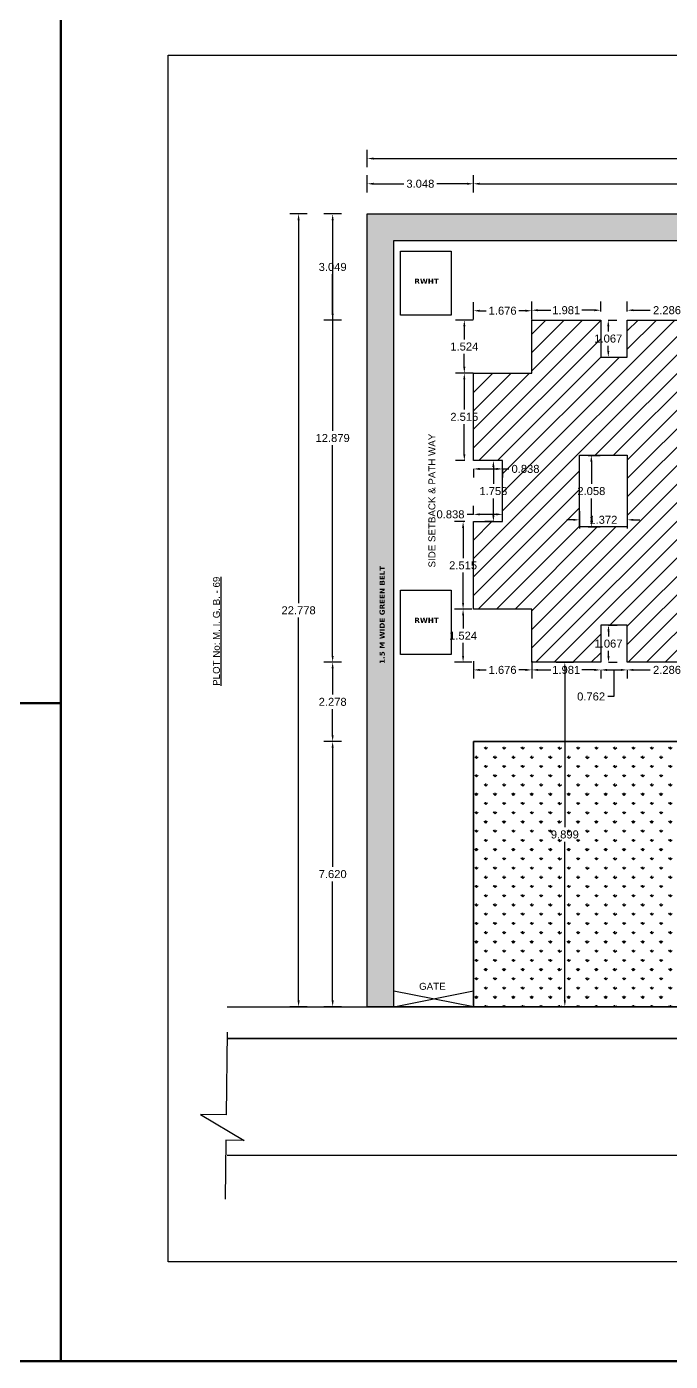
# Model space of a CAD drawing. Header units: metres. Extents: x 619 to 842, y 1450 to 1542.
# Drawn here: x 787 to 805.49, y 1459.27 to 1497.62 of the extents above; entities that cross this region are included whole.
import ezdxf

# ---------------------------------------------------------------- set-up
doc = ezdxf.new("R2010")
doc.units = ezdxf.units.M
doc.header["$LTSCALE"] = 0.5
doc.header["$MEASUREMENT"] = 0
for name, color, linetype in [('_Floor', 153, 'Continuous'), ('EXISTING ROAD', 8, 'Continuous'), ('PROPOSED WORK', 1, 'Continuous'), ('SIDEWALK', 96, 'Continuous'), ('wall', 7, 'Continuous')]:
    doc.layers.add(name, color=color, linetype=linetype)
doc.styles.get("Standard").update_dxf_attribs({"font": 'arial.ttf'})
doc.dimstyles.new('Copy of Standard', dxfattribs={"dimtxt": 0.23, "dimasz": 0.18, "dimexe": 0.25, "dimexo": 0.25, "dimgap": 0.09, "dimtad": 0, "dimtih": 1, "dimtoh": 1, "dimdec": 3, "dimzin": 0, "dimdsep": 46, "dimtxsty": 'Standard', "dimcen": -0.5, "dimadec": 0, "dimazin": 0, "dimtfac": 1, "dimtdec": 3, "dimtofl": 0, "dimtmove": 0, "dimatfit": 3, "dimfxl": 0.25, "dimfxlon": 1, "dimtolj": 1, "dimtzin": 0, "dimarcsym": 0})
pattern_1 = [(90, (481.72866, 737.31337), (-0.26516504, 0.26516504), [0.0703125, -0.46001759]), (45, (481.72866, 737.31337), (-0.26516504, 0.26516504), [0.0703125, -0.3046875]), (135, (481.72866, 737.31337), (-0.26516504, -0.26516504), [0.0703125, -0.3046875])]

# ---------------------------------------------------------------- blocks, each defined once
blk = doc.blocks.new('*D557')
at = {"color": 0, "lineweight": -2, "transparency": 16777216}
for p, q in [((796.788, 1492.853), (796.788, 1493.353)), ((796.968, 1493.103), (797.834, 1493.103)), ((799.656, 1493.103), (798.79, 1493.103)), ((799.836, 1492.853), (799.836, 1493.353))]:
    blk.add_line(p, q, dxfattribs=at)
at = {"color": 0, "lineweight": -3, "transparency": 16777216}
for points in [[(796.968, 1493.133), (796.968, 1493.073), (796.788, 1493.103)], [(799.656, 1493.133), (799.656, 1493.073), (799.836, 1493.103)]]:
    blk.add_solid(points, dxfattribs=at)
at = {"layer": 'Defpoints', "color": 0, "lineweight": -3, "transparency": 16777216}
for p in [(799.836, 1493.103), (796.788, 1487.274), (799.836, 1487.274)]:
    blk.add_point(p, dxfattribs=at)
at = {"color": 0, "lineweight": -3, "transparency": 16777216, "insert": (798.312, 1493.103), "char_height": 0.23, "attachment_point": 5}
blk.add_mtext('\\A1;3.048', dxfattribs=at)
blk = doc.blocks.new('*D558')
at = {"color": 0, "lineweight": -2, "transparency": 16777216}
for p, q in [((799.836, 1492.853), (799.836, 1493.353)), ((800.016, 1493.103), (808.272, 1493.103)), ((817.64, 1493.103), (809.384, 1493.103)), ((817.82, 1492.853), (817.82, 1493.353))]:
    blk.add_line(p, q, dxfattribs=at)
at = {"color": 0, "lineweight": -3, "transparency": 16777216}
for points in [[(800.016, 1493.133), (800.016, 1493.073), (799.836, 1493.103)], [(817.64, 1493.133), (817.64, 1493.073), (817.82, 1493.103)]]:
    blk.add_solid(points, dxfattribs=at)
at = {"layer": 'Defpoints', "color": 0, "lineweight": -3, "transparency": 16777216}
for p in [(817.82, 1493.103), (817.82, 1487.664), (799.836, 1487.274)]:
    blk.add_point(p, dxfattribs=at)
at = {"color": 0, "lineweight": -3, "transparency": 16777216, "insert": (808.828, 1493.103), "char_height": 0.23, "attachment_point": 5}
blk.add_mtext('\\A1;17.984', dxfattribs=at)
blk = doc.blocks.new('*D560')
at = {"color": 0, "lineweight": -2, "transparency": 16777216}
for p, q in [((796.788, 1493.578), (796.788, 1494.078)), ((820.876, 1493.578), (820.876, 1494.078)), ((796.968, 1493.828), (808.262, 1493.828)), ((820.696, 1493.828), (809.402, 1493.828))]:
    blk.add_line(p, q, dxfattribs=at)
at = {"color": 0, "lineweight": -3, "transparency": 16777216}
for points in [[(796.968, 1493.858), (796.968, 1493.798), (796.788, 1493.828)], [(820.696, 1493.858), (820.696, 1493.798), (820.876, 1493.828)]]:
    blk.add_solid(points, dxfattribs=at)
at = {"layer": 'Defpoints', "color": 0, "lineweight": -3, "transparency": 16777216}
for p in [(820.876, 1493.828), (796.788, 1492.237), (820.876, 1492.237)]:
    blk.add_point(p, dxfattribs=at)
at = {"color": 0, "lineweight": -3, "transparency": 16777216, "insert": (808.832, 1493.828), "char_height": 0.23, "attachment_point": 5}
blk.add_mtext('\\A1;24.088', dxfattribs=at)
blk = doc.blocks.new('*D561')
at = {"color": 0, "lineweight": -2, "transparency": 16777216}
for p, q in [((796.042, 1492.237), (795.542, 1492.237)), ((795.792, 1492.057), (795.792, 1490.92)), ((795.792, 1489.368), (795.792, 1490.505)), ((796.042, 1489.188), (795.542, 1489.188))]:
    blk.add_line(p, q, dxfattribs=at)
at = {"color": 0, "lineweight": -3, "transparency": 16777216}
for points in [[(795.762, 1492.057), (795.822, 1492.057), (795.792, 1492.237)], [(795.762, 1489.368), (795.822, 1489.368), (795.792, 1489.188)]]:
    blk.add_solid(points, dxfattribs=at)
at = {"layer": 'Defpoints', "color": 0, "lineweight": -3, "transparency": 16777216}
for p in [(795.792, 1492.237), (801.513, 1492.237), (801.513, 1489.188)]:
    blk.add_point(p, dxfattribs=at)
at = {"color": 0, "lineweight": -3, "transparency": 16777216, "insert": (795.792, 1490.712), "char_height": 0.23, "attachment_point": 5}
blk.add_mtext('\\A1;3.049', dxfattribs=at)
blk = doc.blocks.new('*D562')
at = {"color": 0, "lineweight": -2, "transparency": 16777216}
for p, q in [((796.042, 1492.237), (795.542, 1492.237)), ((795.792, 1492.057), (795.792, 1486.004)), ((795.792, 1479.537), (795.792, 1485.59)), ((796.042, 1479.357), (795.542, 1479.357))]:
    blk.add_line(p, q, dxfattribs=at)
at = {"color": 0, "lineweight": -3, "transparency": 16777216}
for points in [[(795.762, 1492.057), (795.822, 1492.057), (795.792, 1492.237)], [(795.762, 1479.537), (795.822, 1479.537), (795.792, 1479.357)]]:
    blk.add_solid(points, dxfattribs=at)
at = {"layer": 'Defpoints', "color": 0, "lineweight": -3, "transparency": 16777216}
for p in [(801.513, 1492.237), (795.792, 1479.357), (801.513, 1479.357)]:
    blk.add_point(p, dxfattribs=at)
at = {"color": 0, "lineweight": -3, "transparency": 16777216, "insert": (795.792, 1485.797), "char_height": 0.23, "attachment_point": 5}
blk.add_mtext('\\A1;12.879', dxfattribs=at)
blk = doc.blocks.new('*D563')
at = {"color": 0, "lineweight": -2, "transparency": 16777216}
for p, q in [((796.042, 1479.357), (795.542, 1479.357)), ((795.792, 1479.177), (795.792, 1478.426)), ((795.792, 1477.259), (795.792, 1478.011)), ((796.042, 1477.079), (795.542, 1477.079))]:
    blk.add_line(p, q, dxfattribs=at)
at = {"color": 0, "lineweight": -3, "transparency": 16777216}
for points in [[(795.762, 1479.177), (795.822, 1479.177), (795.792, 1479.357)], [(795.762, 1477.259), (795.822, 1477.259), (795.792, 1477.079)]]:
    blk.add_solid(points, dxfattribs=at)
at = {"layer": 'Defpoints', "color": 0, "lineweight": -3, "transparency": 16777216}
for p in [(801.513, 1479.357), (795.792, 1477.079), (801.641, 1477.079)]:
    blk.add_point(p, dxfattribs=at)
at = {"color": 0, "lineweight": -3, "transparency": 16777216, "insert": (795.792, 1478.218), "char_height": 0.23, "attachment_point": 5}
blk.add_mtext('\\A1;2.278', dxfattribs=at)
blk = doc.blocks.new('*D564')
at = {"color": 0, "lineweight": -2, "transparency": 16777216}
for p, q in [((796.042, 1477.079), (795.542, 1477.079)), ((795.792, 1476.899), (795.792, 1473.476)), ((795.792, 1469.639), (795.792, 1473.061)), ((796.042, 1469.459), (795.542, 1469.459))]:
    blk.add_line(p, q, dxfattribs=at)
at = {"color": 0, "lineweight": -3, "transparency": 16777216}
for points in [[(795.762, 1476.899), (795.822, 1476.899), (795.792, 1477.079)], [(795.762, 1469.639), (795.822, 1469.639), (795.792, 1469.459)]]:
    blk.add_solid(points, dxfattribs=at)
at = {"layer": 'Defpoints', "color": 0, "lineweight": -3, "transparency": 16777216}
for p in [(801.641, 1477.079), (795.792, 1469.459), (800.753, 1469.459)]:
    blk.add_point(p, dxfattribs=at)
at = {"color": 0, "lineweight": -3, "transparency": 16777216, "insert": (795.792, 1473.269), "char_height": 0.23, "attachment_point": 5}
blk.add_mtext('\\A1;7.620', dxfattribs=at)
blk = doc.blocks.new('*D565')
at = {"color": 0, "lineweight": -2, "transparency": 16777216}
for p, q in [((795.063, 1492.237), (794.563, 1492.237)), ((794.813, 1492.057), (794.813, 1481.055)), ((794.813, 1469.639), (794.813, 1480.64)), ((795.063, 1469.459), (794.563, 1469.459))]:
    blk.add_line(p, q, dxfattribs=at)
at = {"color": 0, "lineweight": -3, "transparency": 16777216}
for points in [[(794.783, 1492.057), (794.843, 1492.057), (794.813, 1492.237)], [(794.783, 1469.639), (794.843, 1469.639), (794.813, 1469.459)]]:
    blk.add_solid(points, dxfattribs=at)
at = {"layer": 'Defpoints', "color": 0, "lineweight": -3, "transparency": 16777216}
for p in [(794.813, 1492.237), (796.788, 1492.237), (796.788, 1469.459)]:
    blk.add_point(p, dxfattribs=at)
at = {"color": 0, "lineweight": -3, "transparency": 16777216, "insert": (794.813, 1480.848), "char_height": 0.23, "attachment_point": 5}
blk.add_mtext('\\A1;22.778', dxfattribs=at)
blk = doc.blocks.new('*D566')
at = {"color": 0, "lineweight": -2, "transparency": 16777216}
for p, q in [((799.836, 1483.605), (799.656, 1483.605)), ((799.836, 1483.605), (799.836, 1483.855)), ((800.495, 1483.605), (800.016, 1483.605)), ((800.675, 1483.605), (800.675, 1483.855))]:
    blk.add_line(p, q, dxfattribs=at)
at = {"color": 0, "lineweight": -3, "transparency": 16777216}
for points in [[(800.016, 1483.635), (800.016, 1483.575), (799.836, 1483.605)], [(800.495, 1483.635), (800.495, 1483.575), (800.675, 1483.605)]]:
    blk.add_solid(points, dxfattribs=at)
at = {"layer": 'Defpoints', "color": 0, "lineweight": -3, "transparency": 16777216}
for p in [(799.836, 1483.605), (799.836, 1483.396), (800.675, 1483.396)]:
    blk.add_point(p, dxfattribs=at)
at = {"color": 0, "lineweight": -3, "transparency": 16777216, "insert": (799.178, 1483.605), "char_height": 0.23, "attachment_point": 5}
blk.add_mtext('\\A1;0.838', dxfattribs=at)
blk = doc.blocks.new('*D567')
at = {"color": 0, "lineweight": -2, "transparency": 16777216}
for p, q in [((799.586, 1483.396), (799.29, 1483.396)), ((799.54, 1483.216), (799.54, 1482.346)), ((799.54, 1481.061), (799.54, 1481.931)), ((799.586, 1480.881), (799.29, 1480.881))]:
    blk.add_line(p, q, dxfattribs=at)
at = {"color": 0, "lineweight": -3, "transparency": 16777216}
for points in [[(799.51, 1483.216), (799.57, 1483.216), (799.54, 1483.396)], [(799.51, 1481.061), (799.57, 1481.061), (799.54, 1480.881)]]:
    blk.add_solid(points, dxfattribs=at)
at = {"layer": 'Defpoints', "color": 0, "lineweight": -3, "transparency": 16777216}
for p in [(799.836, 1483.396), (799.54, 1480.881), (799.836, 1480.881)]:
    blk.add_point(p, dxfattribs=at)
at = {"color": 0, "lineweight": -3, "transparency": 16777216, "insert": (799.54, 1482.139), "char_height": 0.23, "attachment_point": 5}
blk.add_mtext('\\A1;2.515', dxfattribs=at)
blk = doc.blocks.new('*D568')
at = {"color": 0, "lineweight": -2, "transparency": 16777216}
for p, q in [((799.836, 1479.386), (799.836, 1478.886)), ((801.513, 1479.386), (801.513, 1478.886)), ((800.016, 1479.136), (800.207, 1479.136)), ((801.333, 1479.136), (801.142, 1479.136))]:
    blk.add_line(p, q, dxfattribs=at)
at = {"color": 0, "lineweight": -3, "transparency": 16777216}
for points in [[(800.016, 1479.166), (800.016, 1479.106), (799.836, 1479.136)], [(801.333, 1479.166), (801.333, 1479.106), (801.513, 1479.136)]]:
    blk.add_solid(points, dxfattribs=at)
at = {"layer": 'Defpoints', "color": 0, "lineweight": -3, "transparency": 16777216}
for p in [(799.836, 1480.881), (801.513, 1480.881), (801.513, 1479.136)]:
    blk.add_point(p, dxfattribs=at)
at = {"color": 0, "lineweight": -3, "transparency": 16777216, "insert": (800.675, 1479.136), "char_height": 0.23, "attachment_point": 5}
blk.add_mtext('\\A1;1.676', dxfattribs=at)
blk = doc.blocks.new('*D555')
at = {"color": 0, "lineweight": -2, "transparency": 16777216}
for p, q in [((799.79, 1480.881), (799.29, 1480.881)), ((799.54, 1480.701), (799.54, 1480.327)), ((799.54, 1479.537), (799.54, 1479.912)), ((799.79, 1479.357), (799.29, 1479.357))]:
    blk.add_line(p, q, dxfattribs=at)
at = {"color": 0, "lineweight": -3, "transparency": 16777216}
for points in [[(799.51, 1480.701), (799.57, 1480.701), (799.54, 1480.881)], [(799.51, 1479.537), (799.57, 1479.537), (799.54, 1479.357)]]:
    blk.add_solid(points, dxfattribs=at)
at = {"layer": 'Defpoints', "color": 0, "lineweight": -3, "transparency": 16777216}
for p in [(801.513, 1480.881), (799.54, 1479.357), (801.513, 1479.357)]:
    blk.add_point(p, dxfattribs=at)
at = {"color": 0, "lineweight": -3, "transparency": 16777216, "insert": (799.54, 1480.119), "char_height": 0.23, "attachment_point": 5}
blk.add_mtext('\\A1;1.524', dxfattribs=at)
blk = doc.blocks.new('*D569')
at = {"color": 0, "lineweight": -2, "transparency": 16777216}
for p, q in [((801.513, 1479.136), (801.513, 1478.886)), ((801.693, 1479.136), (802.058, 1479.136)), ((803.314, 1479.136), (802.948, 1479.136)), ((803.494, 1479.136), (803.494, 1478.886))]:
    blk.add_line(p, q, dxfattribs=at)
at = {"color": 0, "lineweight": -3, "transparency": 16777216}
for points in [[(801.693, 1479.166), (801.693, 1479.106), (801.513, 1479.136)], [(803.314, 1479.166), (803.314, 1479.106), (803.494, 1479.136)]]:
    blk.add_solid(points, dxfattribs=at)
at = {"layer": 'Defpoints', "color": 0, "lineweight": -3, "transparency": 16777216}
for p in [(801.513, 1479.357), (803.494, 1479.357), (803.494, 1479.136)]:
    blk.add_point(p, dxfattribs=at)
at = {"color": 0, "lineweight": -3, "transparency": 16777216, "insert": (802.503, 1479.136), "char_height": 0.23, "attachment_point": 5}
blk.add_mtext('\\A1;1.981', dxfattribs=at)
blk = doc.blocks.new('*D570')
at = {"color": 0, "lineweight": -2, "transparency": 16777216}
for p, q in [((803.494, 1479.136), (803.494, 1478.886)), ((803.674, 1479.136), (804.076, 1479.136)), ((803.875, 1479.136), (803.875, 1478.372)), ((804.256, 1479.136), (804.256, 1478.886)), ((803.875, 1478.372), (803.695, 1478.372))]:
    blk.add_line(p, q, dxfattribs=at)
at = {"color": 0, "lineweight": -3, "transparency": 16777216}
for points in [[(803.674, 1479.166), (803.674, 1479.106), (803.494, 1479.136)], [(804.076, 1479.166), (804.076, 1479.106), (804.256, 1479.136)]]:
    blk.add_solid(points, dxfattribs=at)
at = {"layer": 'Defpoints', "color": 0, "lineweight": -3, "transparency": 16777216}
for p in [(803.494, 1479.357), (804.256, 1479.357), (804.256, 1479.136)]:
    blk.add_point(p, dxfattribs=at)
at = {"color": 0, "lineweight": -3, "transparency": 16777216, "insert": (803.218, 1478.372), "char_height": 0.23, "attachment_point": 5}
blk.add_mtext('\\A1;0.762', dxfattribs=at)
blk = doc.blocks.new('*D571')
at = {"color": 0, "lineweight": -2, "transparency": 16777216}
for p, q in [((804.256, 1479.136), (804.256, 1478.886)), ((804.436, 1479.136), (804.919, 1479.136)), ((806.362, 1479.136), (805.879, 1479.136)), ((806.542, 1479.136), (806.542, 1478.886))]:
    blk.add_line(p, q, dxfattribs=at)
at = {"color": 0, "lineweight": -3, "transparency": 16777216}
for points in [[(804.436, 1479.166), (804.436, 1479.106), (804.256, 1479.136)], [(806.362, 1479.166), (806.362, 1479.106), (806.542, 1479.136)]]:
    blk.add_solid(points, dxfattribs=at)
at = {"layer": 'Defpoints', "color": 0, "lineweight": -3, "transparency": 16777216}
for p in [(804.256, 1479.357), (806.542, 1479.357), (806.542, 1479.136)]:
    blk.add_point(p, dxfattribs=at)
at = {"color": 0, "lineweight": -3, "transparency": 16777216, "insert": (805.399, 1479.136), "char_height": 0.23, "attachment_point": 5}
blk.add_mtext('\\A1;2.286', dxfattribs=at)
blk = doc.blocks.new('*D579')
at = {"color": 0, "lineweight": -2, "transparency": 16777216}
for p, q in [((803.718, 1480.424), (803.968, 1480.424)), ((803.718, 1480.244), (803.718, 1480.098)), ((803.718, 1479.537), (803.718, 1479.683)), ((803.718, 1479.357), (803.968, 1479.357))]:
    blk.add_line(p, q, dxfattribs=at)
at = {"color": 0, "lineweight": -3, "transparency": 16777216}
for points in [[(803.688, 1480.244), (803.748, 1480.244), (803.718, 1480.424)], [(803.688, 1479.537), (803.748, 1479.537), (803.718, 1479.357)]]:
    blk.add_solid(points, dxfattribs=at)
at = {"layer": 'Defpoints', "color": 0, "lineweight": -3, "transparency": 16777216}
for p in [(803.494, 1480.424), (803.718, 1480.424), (803.494, 1479.357)]:
    blk.add_point(p, dxfattribs=at)
at = {"color": 0, "lineweight": -3, "transparency": 16777216, "insert": (803.718, 1479.891), "char_height": 0.23, "attachment_point": 5}
blk.add_mtext('\\A1;1.067', dxfattribs=at)
blk = doc.blocks.new('*D582')
at = {"color": 0, "lineweight": -2, "transparency": 16777216}
for p, q in [((802.884, 1483.698), (802.884, 1483.198)), ((804.256, 1483.698), (804.256, 1483.198)), ((802.704, 1483.448), (802.524, 1483.448)), ((804.436, 1483.448), (804.616, 1483.448))]:
    blk.add_line(p, q, dxfattribs=at)
at = {"color": 0, "lineweight": -3, "transparency": 16777216}
for points in [[(802.704, 1483.478), (802.704, 1483.418), (802.884, 1483.448)], [(804.436, 1483.478), (804.436, 1483.418), (804.256, 1483.448)]]:
    blk.add_solid(points, dxfattribs=at)
at = {"layer": 'Defpoints', "color": 0, "lineweight": -3, "transparency": 16777216}
for p in [(802.884, 1485.301), (804.256, 1485.301), (804.256, 1483.448)]:
    blk.add_point(p, dxfattribs=at)
at = {"color": 0, "lineweight": -3, "transparency": 16777216, "insert": (803.57, 1483.448), "char_height": 0.23, "attachment_point": 5}
blk.add_mtext('\\A1;1.372', dxfattribs=at)
blk = doc.blocks.new('*D583')
at = {"color": 0, "lineweight": -2, "transparency": 16777216}
for p, q in [((803.134, 1485.301), (803.475, 1485.301)), ((803.225, 1485.121), (803.225, 1484.48)), ((803.225, 1483.424), (803.225, 1484.065)), ((803.134, 1483.244), (803.475, 1483.244))]:
    blk.add_line(p, q, dxfattribs=at)
at = {"color": 0, "lineweight": -3, "transparency": 16777216}
for points in [[(803.195, 1485.121), (803.255, 1485.121), (803.225, 1485.301)], [(803.195, 1483.424), (803.255, 1483.424), (803.225, 1483.244)]]:
    blk.add_solid(points, dxfattribs=at)
at = {"layer": 'Defpoints', "color": 0, "lineweight": -3, "transparency": 16777216}
for p in [(802.884, 1485.301), (803.225, 1485.301), (802.884, 1483.244)]:
    blk.add_point(p, dxfattribs=at)
at = {"color": 0, "lineweight": -3, "transparency": 16777216, "insert": (803.225, 1484.273), "char_height": 0.23, "attachment_point": 5}
blk.add_mtext('\\A1;2.058', dxfattribs=at)
blk = doc.blocks.new('*D586')
at = {"color": 0, "lineweight": -2, "transparency": 16777216}
for p, q in [((800.425, 1485.149), (800.16, 1485.149)), ((800.41, 1484.969), (800.41, 1484.48)), ((800.41, 1483.576), (800.41, 1484.065)), ((800.425, 1483.396), (800.16, 1483.396))]:
    blk.add_line(p, q, dxfattribs=at)
at = {"color": 0, "lineweight": -3, "transparency": 16777216}
for points in [[(800.38, 1484.969), (800.44, 1484.969), (800.41, 1485.149)], [(800.38, 1483.576), (800.44, 1483.576), (800.41, 1483.396)]]:
    blk.add_solid(points, dxfattribs=at)
at = {"layer": 'Defpoints', "color": 0, "lineweight": -3, "transparency": 16777216}
for p in [(800.41, 1485.149), (800.675, 1485.149), (800.675, 1483.396)]:
    blk.add_point(p, dxfattribs=at)
at = {"color": 0, "lineweight": -3, "transparency": 16777216, "insert": (800.41, 1484.273), "char_height": 0.23, "attachment_point": 5}
blk.add_mtext('\\A1;1.753', dxfattribs=at)
blk = doc.blocks.new('*D587')
at = {"color": 0, "lineweight": -2, "transparency": 16777216}
for p, q in [((799.836, 1484.91), (799.836, 1484.66)), ((800.016, 1484.91), (800.495, 1484.91)), ((800.675, 1484.91), (800.675, 1484.66)), ((800.675, 1484.91), (800.855, 1484.91))]:
    blk.add_line(p, q, dxfattribs=at)
at = {"color": 0, "lineweight": -3, "transparency": 16777216}
for points in [[(800.016, 1484.94), (800.016, 1484.88), (799.836, 1484.91)], [(800.495, 1484.94), (800.495, 1484.88), (800.675, 1484.91)]]:
    blk.add_solid(points, dxfattribs=at)
at = {"layer": 'Defpoints', "color": 0, "lineweight": -3, "transparency": 16777216}
for p in [(799.836, 1485.149), (800.675, 1485.149), (800.675, 1484.91)]:
    blk.add_point(p, dxfattribs=at)
at = {"color": 0, "lineweight": -3, "transparency": 16777216, "insert": (801.333, 1484.91), "char_height": 0.23, "attachment_point": 5}
blk.add_mtext('\\A1;0.838', dxfattribs=at)
blk = doc.blocks.new('*D588')
at = {"color": 0, "lineweight": -2, "transparency": 16777216}
for p, q in [((799.586, 1487.664), (799.325, 1487.664)), ((799.575, 1487.484), (799.575, 1486.614)), ((799.575, 1485.329), (799.575, 1486.199)), ((799.586, 1485.149), (799.325, 1485.149))]:
    blk.add_line(p, q, dxfattribs=at)
at = {"color": 0, "lineweight": -3, "transparency": 16777216}
for points in [[(799.545, 1487.484), (799.605, 1487.484), (799.575, 1487.664)], [(799.545, 1485.329), (799.605, 1485.329), (799.575, 1485.149)]]:
    blk.add_solid(points, dxfattribs=at)
at = {"layer": 'Defpoints', "color": 0, "lineweight": -3, "transparency": 16777216}
for p in [(799.575, 1487.664), (799.836, 1487.664), (799.836, 1485.149)]:
    blk.add_point(p, dxfattribs=at)
at = {"color": 0, "lineweight": -3, "transparency": 16777216, "insert": (799.575, 1486.406), "char_height": 0.23, "attachment_point": 5}
blk.add_mtext('\\A1;2.515', dxfattribs=at)
blk = doc.blocks.new('*D589')
at = {"color": 0, "lineweight": -2, "transparency": 16777216}
for p, q in [((799.836, 1489.205), (799.836, 1489.705)), ((801.513, 1489.205), (801.513, 1489.705)), ((800.016, 1489.455), (800.207, 1489.455)), ((801.333, 1489.455), (801.142, 1489.455))]:
    blk.add_line(p, q, dxfattribs=at)
at = {"color": 0, "lineweight": -3, "transparency": 16777216}
for points in [[(800.016, 1489.485), (800.016, 1489.425), (799.836, 1489.455)], [(801.333, 1489.485), (801.333, 1489.425), (801.513, 1489.455)]]:
    blk.add_solid(points, dxfattribs=at)
at = {"layer": 'Defpoints', "color": 0, "lineweight": -3, "transparency": 16777216}
for p in [(799.836, 1489.455), (799.836, 1487.664), (801.513, 1487.664)]:
    blk.add_point(p, dxfattribs=at)
at = {"color": 0, "lineweight": -3, "transparency": 16777216, "insert": (800.675, 1489.455), "char_height": 0.23, "attachment_point": 5}
blk.add_mtext('\\A1;1.676', dxfattribs=at)
blk = doc.blocks.new('*D590')
at = {"color": 0, "lineweight": -2, "transparency": 16777216}
for p, q in [((799.825, 1489.188), (799.325, 1489.188)), ((799.575, 1489.008), (799.575, 1488.633)), ((799.575, 1487.844), (799.575, 1488.218)), ((799.825, 1487.664), (799.325, 1487.664))]:
    blk.add_line(p, q, dxfattribs=at)
at = {"color": 0, "lineweight": -3, "transparency": 16777216}
for points in [[(799.545, 1489.008), (799.605, 1489.008), (799.575, 1489.188)], [(799.545, 1487.844), (799.605, 1487.844), (799.575, 1487.664)]]:
    blk.add_solid(points, dxfattribs=at)
at = {"layer": 'Defpoints', "color": 0, "lineweight": -3, "transparency": 16777216}
for p in [(799.575, 1489.188), (801.513, 1489.188), (801.513, 1487.664)]:
    blk.add_point(p, dxfattribs=at)
at = {"color": 0, "lineweight": -3, "transparency": 16777216, "insert": (799.575, 1488.426), "char_height": 0.23, "attachment_point": 5}
blk.add_mtext('\\A1;1.524', dxfattribs=at)
blk = doc.blocks.new('*D591')
at = {"color": 0, "lineweight": -2, "transparency": 16777216}
for p, q in [((801.513, 1489.438), (801.513, 1489.72)), ((803.494, 1489.438), (803.494, 1489.72)), ((801.693, 1489.47), (802.058, 1489.47)), ((803.314, 1489.47), (802.948, 1489.47))]:
    blk.add_line(p, q, dxfattribs=at)
at = {"color": 0, "lineweight": -3, "transparency": 16777216}
for points in [[(801.693, 1489.5), (801.693, 1489.44), (801.513, 1489.47)], [(803.314, 1489.5), (803.314, 1489.44), (803.494, 1489.47)]]:
    blk.add_solid(points, dxfattribs=at)
at = {"layer": 'Defpoints', "color": 0, "lineweight": -3, "transparency": 16777216}
for p in [(803.494, 1489.47), (801.513, 1489.188), (803.494, 1489.188)]:
    blk.add_point(p, dxfattribs=at)
at = {"color": 0, "lineweight": -3, "transparency": 16777216, "insert": (802.503, 1489.47), "char_height": 0.23, "attachment_point": 5}
blk.add_mtext('\\A1;1.981', dxfattribs=at)
blk = doc.blocks.new('*D592')
at = {"color": 0, "lineweight": -2, "transparency": 16777216}
for p, q in [((803.712, 1489.188), (803.962, 1489.188)), ((803.712, 1489.008), (803.712, 1488.862)), ((803.712, 1488.301), (803.712, 1488.447)), ((803.712, 1488.121), (803.962, 1488.121))]:
    blk.add_line(p, q, dxfattribs=at)
at = {"color": 0, "lineweight": -3, "transparency": 16777216}
for points in [[(803.682, 1489.008), (803.742, 1489.008), (803.712, 1489.188)], [(803.682, 1488.301), (803.742, 1488.301), (803.712, 1488.121)]]:
    blk.add_solid(points, dxfattribs=at)
at = {"layer": 'Defpoints', "color": 0, "lineweight": -3, "transparency": 16777216}
for p in [(803.494, 1489.188), (803.494, 1488.121), (803.712, 1488.121)]:
    blk.add_point(p, dxfattribs=at)
at = {"color": 0, "lineweight": -3, "transparency": 16777216, "insert": (803.712, 1488.654), "char_height": 0.23, "attachment_point": 5}
blk.add_mtext('\\A1;1.067', dxfattribs=at)
blk = doc.blocks.new('*D593')
at = {"color": 0, "lineweight": -2, "transparency": 16777216}
for p, q in [((804.256, 1489.438), (804.256, 1489.72)), ((806.542, 1489.438), (806.542, 1489.72)), ((804.436, 1489.47), (804.919, 1489.47)), ((806.362, 1489.47), (805.879, 1489.47))]:
    blk.add_line(p, q, dxfattribs=at)
at = {"color": 0, "lineweight": -3, "transparency": 16777216}
for points in [[(804.436, 1489.5), (804.436, 1489.44), (804.256, 1489.47)], [(806.362, 1489.5), (806.362, 1489.44), (806.542, 1489.47)]]:
    blk.add_solid(points, dxfattribs=at)
at = {"layer": 'Defpoints', "color": 0, "lineweight": -3, "transparency": 16777216}
for p in [(806.542, 1489.47), (804.256, 1489.188), (806.542, 1489.188)]:
    blk.add_point(p, dxfattribs=at)
at = {"color": 0, "lineweight": -3, "transparency": 16777216, "insert": (805.399, 1489.47), "char_height": 0.23, "attachment_point": 5}
blk.add_mtext('\\A1;2.286', dxfattribs=at)
blk = doc.blocks.new('*D604')
at = {"color": 0, "lineweight": -2, "transparency": 16777216}
for p, q in [((802.213, 1479.357), (802.713, 1479.357)), ((802.463, 1479.177), (802.463, 1474.615)), ((802.463, 1469.639), (802.463, 1474.201)), ((802.213, 1469.459), (802.713, 1469.459))]:
    blk.add_line(p, q, dxfattribs=at)
at = {"color": 0, "lineweight": -3, "transparency": 16777216}
for points in [[(802.433, 1479.177), (802.493, 1479.177), (802.463, 1479.357)], [(802.433, 1469.639), (802.493, 1469.639), (802.463, 1469.459)]]:
    blk.add_solid(points, dxfattribs=at)
at = {"layer": 'Defpoints', "color": 0, "lineweight": -3, "transparency": 16777216}
for p in [(801.513, 1479.357), (801.513, 1469.459), (802.463, 1469.459)]:
    blk.add_point(p, dxfattribs=at)
at = {"color": 0, "lineweight": -3, "transparency": 16777216, "insert": (802.463, 1474.408), "char_height": 0.23, "attachment_point": 5}
blk.add_mtext('\\A1;9.899', dxfattribs=at)

msp = doc.modelspace()

# ---------------------------------------------------------------- hatches: boundary and pattern name
at = {"lineweight": -3, "true_color": 0x136734}
h = msp.add_hatch(dxfattribs=at)
h.set_pattern_fill('GRASS', color=116, scale=0.375)
h.set_pattern_definition(pattern_1)
h.paths.add_polyline_path([(796.78815, 1469.45859), (797.55019, 1469.45859), (797.55019, 1491.47469), (820.11365, 1491.47469), (820.11365, 1469.45859), (820.87569, 1469.45859), (820.87569, 1492.23673), (796.78815, 1492.23673)])
at = {"lineweight": -3, "true_color": 0x000000}
h = msp.add_hatch(dxfattribs=at)
h.set_pattern_fill('ANSI31', color=18, scale=3)
h.set_pattern_definition([(45, (481.72866, 737.31337), (-0.26516504, 0.26516504), [])])
h.paths.add_polyline_path([(799.8363, 1485.14889), (799.8363, 1487.66361), (801.51278, 1487.66361), (801.51278, 1489.18769), (803.49407, 1489.18769), (803.49407, 1488.12083), (804.25611, 1488.12083), (804.25611, 1489.18769), (806.54222, 1489.18769), (806.54222, 1488.88287), (811.11444, 1488.88287), (811.11444, 1489.18769), (813.40056, 1489.18769), (813.40056, 1488.12083), (814.16259, 1488.12083), (814.16259, 1489.18769), (816.14389, 1489.18769), (816.14389, 1487.66361), (817.82037, 1487.66361), (817.82037, 1485.14889), (816.98213, 1485.14889), (816.98213, 1483.3962), (817.82037, 1483.3962), (817.82037, 1480.88148), (816.14389, 1480.88148), (816.14389, 1479.35741), (814.16259, 1479.35741), (814.16259, 1480.42426), (813.40056, 1480.42426), (813.40056, 1479.35741), (811.11444, 1479.35741), (811.11444, 1479.66222), (809.66657, 1479.66222), (809.66657, 1482.02454), (807.99009, 1482.02454), (807.99009, 1479.66222), (806.54222, 1479.66222), (806.54222, 1479.35741), (804.25611, 1479.35741), (804.25611, 1480.42426), (803.49407, 1480.42426), (803.49407, 1479.35741), (801.51278, 1479.35741), (801.51278, 1480.88148), (799.8363, 1480.88148), (799.8363, 1483.3962), (800.67454, 1483.3962), (800.67454, 1485.14889)])
h.paths.add_polyline_path([(802.88444, 1485.3013), (804.25611, 1485.3013), (804.25611, 1483.2438), (802.88444, 1483.2438)], flags=16)
h.paths.add_polyline_path([(813.40056, 1485.3013), (814.77222, 1485.3013), (814.77222, 1483.2438), (813.40056, 1483.2438)], flags=16)
at = {"lineweight": -3, "true_color": 0x136734}
h = msp.add_hatch(dxfattribs=at)
h.set_pattern_fill('GRASS', color=116, scale=0.375)
h.set_pattern_definition(pattern_1)
h.paths.add_polyline_path([(799.8363, 1477.07896), (817.82754, 1477.07896), (817.82754, 1469.45859), (799.8363, 1469.45859)])
h.paths.add_polyline_path([(817.5582, 1469.61827), (814.38841, 1469.61827), (814.38841, 1471.77002), (817.5582, 1471.77002)], flags=16)

# ---------------------------------------------------------------- linework, layer by layer
at = {"lineweight": 50}
for p, q in [((787.98332, 1541.81002), (787.98332, 1459.27297)), ((697.71083, 1478.18079), (787.98332, 1478.18079))]:
    msp.add_line(p, q, dxfattribs=at)
at = {"lineweight": -3}
for p, q in [((797.55019, 1469.45859), (799.8363, 1469.91764)), ((799.8363, 1469.45859), (797.55019, 1469.90443))]:
    msp.add_line(p, q, dxfattribs=at)
at = {"lineweight": 80}
msp.add_line((697.71083, 1459.27297), (828.58574, 1459.27297), dxfattribs=at)
at = {"lineweight": -3}
msp.add_lwpolyline([(799.8363, 1477.07896), (817.82754, 1477.07896), (817.82754, 1469.45859), (799.8363, 1469.45859)], close=True, dxfattribs=at)
at = {"layer": '_Floor', "lineweight": -3}
msp.add_lwpolyline([(791.06948, 1496.80191), (824.67267, 1496.80191), (824.67267, 1462.12937), (791.06948, 1462.12937)], close=True, dxfattribs=at)
at = {"layer": 'EXISTING ROAD', "lineweight": -3}
for p, q in [((792.77362, 1468.54911), (822.99521, 1468.54911)), ((792.75829, 1465.19492), (822.97186, 1465.19492))]:
    msp.add_line(p, q, dxfattribs=at)
msp.add_lwpolyline([(792.75887, 1468.72586), (792.73148, 1466.35122), (791.99837, 1466.35968), (793.24782, 1465.61896), (792.7231, 1465.62501), (792.70357, 1463.93206)], dxfattribs=at)
at = {"layer": 'PROPOSED WORK', "lineweight": -3}
for points in [[(799.8363, 1485.14889), (799.8363, 1487.66361), (801.51278, 1487.66361), (801.51278, 1489.18769), (803.49407, 1489.18769), (803.49407, 1488.12083), (804.25611, 1488.12083), (804.25611, 1489.18769), (806.54222, 1489.18769)], [(806.54222, 1479.35741), (804.25611, 1479.35741), (804.25611, 1480.42426), (803.49407, 1480.42426), (803.49407, 1479.35741), (801.51278, 1479.35741), (801.51278, 1480.88148), (799.8363, 1480.88148), (799.8363, 1483.3962), (800.67454, 1483.3962), (800.67454, 1485.14889), (799.8363, 1485.14889)]]:
    msp.add_lwpolyline(points, dxfattribs=at)
msp.add_lwpolyline([(802.88444, 1485.3013), (804.25611, 1485.3013), (804.25611, 1483.2438), (802.88444, 1483.2438)], close=True, dxfattribs=at)
at = {"layer": 'SIDEWALK', "lineweight": -3}
for p, q in [((792.76262, 1469.45859), (822.97109, 1469.45859)), ((822.97109, 1468.54911), (792.76262, 1468.54911))]:
    msp.add_line(p, q, dxfattribs=at)
for points in [[(797.73973, 1491.16929), (799.19447, 1491.16929), (799.19447, 1489.32692), (797.73973, 1489.32692)], [(797.73973, 1481.42625), (799.19447, 1481.42625), (799.19447, 1479.58387), (797.73973, 1479.58387)]]:
    msp.add_lwpolyline(points, close=True, dxfattribs=at)
at = {"layer": 'wall'}
for p, q in [((796.78815, 1492.23673), (820.87569, 1492.23673)), ((796.78815, 1469.45859), (796.78815, 1492.23673)), ((797.55019, 1491.47469), (820.11365, 1491.47469)), ((797.55019, 1469.45859), (797.55019, 1491.47469)), ((817.82754, 1477.07896), (799.8363, 1477.07896)), ((799.8363, 1477.07896), (799.8363, 1469.45859)), ((820.87569, 1469.45859), (796.78815, 1469.45859))]:
    msp.add_line(p, q, dxfattribs=at)

# ---------------------------------------------------------------- texts
msp.add_text('SIDE SETBACK & PATH WAY', height=0.200475, rotation=90).set_placement((798.74432, 1482.07871))
msp.add_text('GATE', height=0.200475).set_placement((798.27582, 1469.94604))
at = {"char_height": 0.15, "width": 0.6241977, "attachment_point": 1}
for insert in [(798.14146, 1490.37929), (798.14146, 1480.63625)]:
    msp.add_mtext('{\\fVerdana|b1|i0|c0|p34;RWHT}', dxfattribs=dict(at, insert=insert))
at = {"rotation": 90}
for s, insert, char_height, width, attachment_point in [('{\\fVerdana|b1|i0|c0|p34;1.5 M WIDE GREEN BELT}', (797.13945, 1479.30741), 0.15, 3.6516982, 1), ('{\\LPLOT No: M. I. G. B. - 69}', (792.45332, 1478.67916), 0.2, 3.5273416, 4)]:
    msp.add_mtext(s, dxfattribs=dict(at, insert=insert, char_height=char_height, width=width, attachment_point=attachment_point))

# ---------------------------------------------------------------- dimensions: what is measured, and where the dimension line sits
at = {"lineweight": -3}
for p1, p2, distance, picture, middle in [((796.78815, 1492.23673), (820.87569, 1492.23673), 1.59081, '*D560', (808.83192, 1493.82754)), ((796.78815, 1487.27386), (799.8363, 1487.27386), 5.82899, '*D557', (798.31222, 1493.10285)), ((796.78815, 1469.45859), (796.78815, 1492.23673), 1.97465, '*D565', (794.8135, 1480.84766)), ((801.51278, 1489.18769), (801.51278, 1492.23673), 5.7206, '*D561', (795.79218, 1490.71221)), ((801.51278, 1487.66361), (799.8363, 1487.66361), -1.79167, '*D589', (800.67454, 1489.45528)), ((801.51278, 1489.18769), (803.49407, 1489.18769), 0.2826, '*D591', (802.50343, 1489.47028)), ((804.25611, 1489.18769), (806.54222, 1489.18769), 0.2826, '*D593', (805.39917, 1489.47028)), ((801.51278, 1487.66361), (801.51278, 1489.18769), 1.93749, '*D590', (799.57529, 1488.42565)), ((803.49407, 1489.18769), (803.49407, 1488.12083), 0.2181, '*D592', (803.71217, 1488.65426)), ((799.8363, 1485.14889), (799.8363, 1487.66361), 0.26101, '*D588', (799.57529, 1486.40625)), ((799.8363, 1485.14889), (800.67454, 1485.14889), -0.23939, '*D587', (801.33284, 1484.9095)), ((800.67454, 1483.3962), (800.67454, 1485.14889), 0.265, '*D586', (800.40954, 1484.27255)), ((802.88444, 1485.3013), (804.25611, 1485.3013), -1.85376, '*D582', (803.57028, 1483.44753)), ((802.8844448119, 1483.2437961659), (802.8844448119, 1485.3012961659), -0.3408690943, '*D583', (803.2253139062, 1484.2725461659)), ((800.67454, 1483.3962), (799.8363, 1483.3962), -0.20929, '*D566', (799.178, 1483.6055)), ((799.8363, 1483.3962), (799.8363, 1480.88148), -0.29589, '*D567', (799.5404, 1482.13884)), ((801.51278, 1480.88148), (801.51278, 1479.35741), -1.97237, '*D555', (799.5404, 1480.11944)), ((799.8363, 1480.88148), (801.51278, 1480.88148), -1.74504, '*D568', (800.67454, 1479.13645)), ((803.49407, 1479.35741), (803.49407, 1480.42426), -0.22438, '*D579', (803.71846, 1479.89083)), ((801.51278, 1479.35741), (803.49407, 1479.35741), -0.22096, '*D569', (802.50343, 1479.13645))]:
    dim = msp.add_aligned_dim(p1=p1, p2=p2, distance=distance, dimstyle='Copy of Standard', dxfattribs=at)
    dim.commit()
    dim.dimension.update_dxf_attribs({"geometry": picture, "text_midpoint": middle})
for base, p1, p2, angle, picture, middle in [((817.82037, 1493.10285), (799.8363, 1487.27386), (817.82037, 1487.66361), 180, '*D558', (808.82833, 1493.10285)), ((795.79218, 1479.35741), (801.51278, 1492.23673), (801.51278, 1479.35741), 270, '*D562', (795.79218, 1485.79707)), ((795.79218, 1477.07896), (801.51278, 1479.35741), (801.64123, 1477.07896), 270, '*D563', (795.79218, 1478.21818)), ((804.25611, 1479.13645), (803.49407, 1479.35741), (804.25611, 1479.35741), 180, '*D570', (803.60509, 1478.37172)), ((806.54222, 1479.13645), (804.25611, 1479.35741), (806.54222, 1479.35741), 180, '*D571', (805.39917, 1479.13645)), ((795.79218, 1469.45859), (801.64123, 1477.07896), (800.75289, 1469.45859), 270, '*D564', (795.79218, 1473.26877))]:
    dim = msp.add_linear_dim(base=base, p1=p1, p2=p2, angle=angle, dimstyle='Copy of Standard', override={"dimtmove": 1}, dxfattribs=at)
    dim.commit()
    dim.dimension.update_dxf_attribs({"geometry": picture, "text_midpoint": middle})
dim = msp.add_linear_dim(base=(802.46277, 1469.45859), p1=(801.51278, 1479.35741), p2=(801.51278, 1469.45859), angle=270, dimstyle='Copy of Standard', dxfattribs=at)
dim.commit()
dim.dimension.update_dxf_attribs({"geometry": '*D604', "text_midpoint": (802.46277, 1474.408), "dimtype": 161})

doc.saveas('drawing.dxf')
